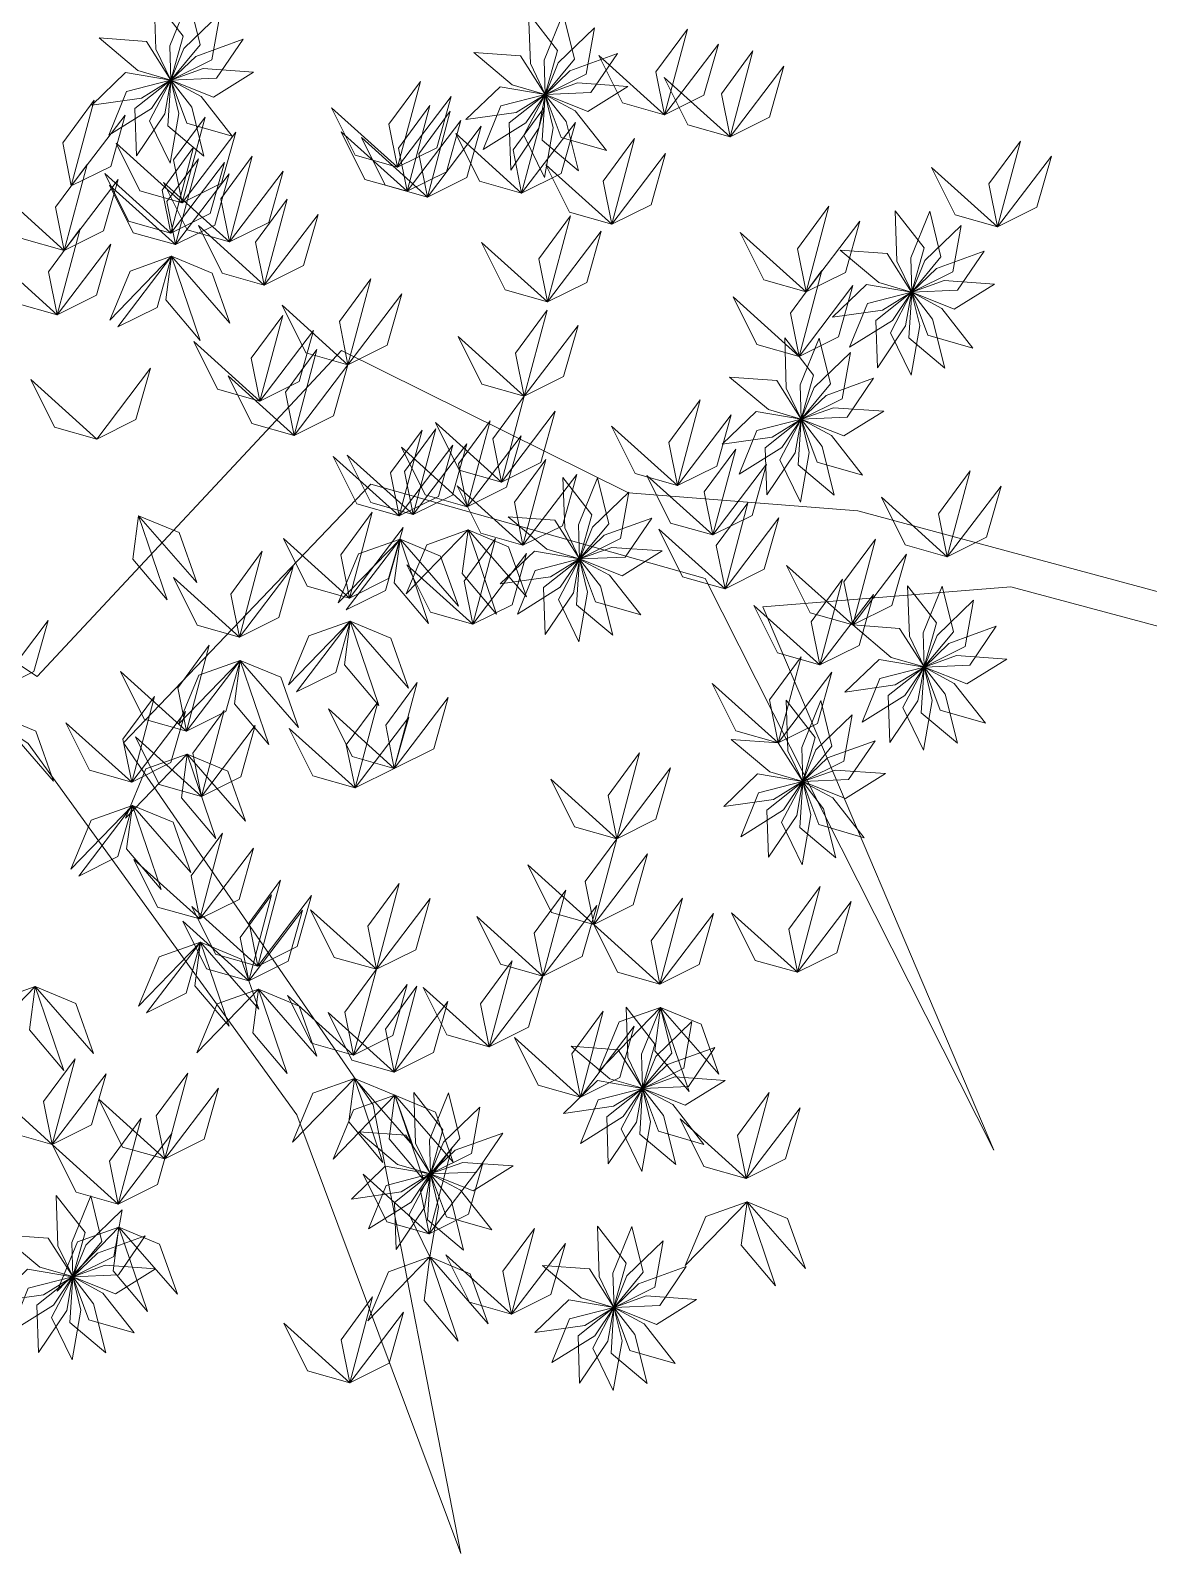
# Model space of a CAD drawing. Header units: inches. Extents: x 15 to 22798, y 21 to 21519.
# Drawn here: x 14846.6 to 14922, y 12219.7 to 12322.5 of the extents above; entities that cross this region are included whole.
import ezdxf

# ---------------------------------------------------------------- set-up
doc = ezdxf.new("R2010")
doc.units = ezdxf.units.IN
doc.header["$MEASUREMENT"] = 0
doc.layers.add('ARREDAMENTO', color=8, linetype='Continuous', lineweight=13)

msp = doc.modelspace()

# ---------------------------------------------------------------- linework, layer by layer
at = {"layer": 'ARREDAMENTO', "lineweight": 0}
for points in [[(14854.91, 12324.62), (14855.03, 12321.22), (14856.04, 12319.14), (14856.87, 12322.11), (14854.91, 12324.62)], [(14857.24, 12324.61), (14855.97, 12321.45), (14856.04, 12319.14), (14858.01, 12321.52), (14857.24, 12324.61)], [(14859.36, 12323.64), (14856.91, 12321.27), (14856.04, 12319.14), (14858.8, 12320.51), (14859.36, 12323.64)], [(14880.19, 12323.65), (14880.31, 12320.25), (14881.31, 12318.17), (14882.14, 12321.14), (14880.19, 12323.65)], [(14882.52, 12323.63), (14881.24, 12320.47), (14881.31, 12318.17), (14883.28, 12320.55), (14882.52, 12323.63)], [(14884.64, 12322.67), (14882.19, 12320.3), (14881.32, 12318.17), (14884.08, 12319.54), (14884.64, 12322.67)], [(14851.2, 12321.98), (14853.81, 12319.78), (14856.03, 12319.14), (14854.38, 12321.75), (14851.2, 12321.98)], [(14860.91, 12321.9), (14857.71, 12320.73), (14856.04, 12319.13), (14859.12, 12319.26), (14860.91, 12321.9)], [(14889.37, 12316.78), (14888.79, 12319.69), (14890.92, 12322.58), (14889.37, 12316.78)], [(14876.48, 12321), (14879.09, 12318.81), (14881.3, 12318.17), (14879.65, 12320.77), (14876.48, 12321)], [(14886.18, 12320.93), (14882.98, 12319.76), (14881.32, 12318.16), (14884.4, 12318.29), (14886.18, 12320.93)], [(14889.37, 12316.78), (14886.52, 12317.59), (14884.92, 12320.8), (14889.37, 12316.78)], [(14889.37, 12316.78), (14892.03, 12318.11), (14893, 12321.56), (14889.37, 12316.78)], [(14893.8, 12315.3), (14893.22, 12318.21), (14895.34, 12321.1), (14893.8, 12315.3)], [(14850.69, 12317.44), (14854.06, 12317.92), (14856.02, 12319.13), (14852.98, 12319.65), (14850.69, 12317.44)], [(14861.61, 12319.67), (14858.21, 12319.91), (14856.04, 12319.13), (14858.91, 12317.99), (14861.61, 12319.67)], [(14893.8, 12315.3), (14896.46, 12316.63), (14897.43, 12320.08), (14893.8, 12315.3)], [(14851.84, 12315.42), (14854.73, 12317.22), (14856.02, 12319.13), (14853.04, 12318.36), (14851.84, 12315.42)], [(14853.71, 12314.03), (14855.62, 12316.86), (14856.03, 12319.13), (14853.61, 12317.21), (14853.71, 12314.03)], [(14855.99, 12313.53), (14856.58, 12316.89), (14856.03, 12319.13), (14854.6, 12316.39), (14855.99, 12313.53)], [(14858.27, 12313.99), (14857.45, 12317.3), (14856.03, 12319.12), (14855.84, 12316.05), (14858.27, 12313.99)], [(14860.17, 12315.35), (14858.07, 12318.03), (14856.04, 12319.12), (14857.11, 12316.23), (14860.17, 12315.35)], [(14871.33, 12313.25), (14870.75, 12316.16), (14872.88, 12319.05), (14871.33, 12313.25)], [(14875.96, 12316.47), (14879.34, 12316.95), (14881.3, 12318.16), (14878.26, 12318.68), (14875.96, 12316.47)], [(14886.89, 12318.7), (14883.49, 12318.94), (14881.32, 12318.16), (14884.18, 12317.02), (14886.89, 12318.7)], [(14893.8, 12315.3), (14890.95, 12316.11), (14889.35, 12319.32), (14893.8, 12315.3)], [(14849.31, 12311.99), (14848.73, 12314.9), (14850.86, 12317.79), (14849.31, 12311.99)], [(14871.33, 12313.25), (14873.99, 12314.57), (14874.96, 12318.02), (14871.33, 12313.25)], [(14877.11, 12314.45), (14880, 12316.25), (14881.3, 12318.16), (14878.31, 12317.39), (14877.11, 12314.45)], [(14878.99, 12313.06), (14880.89, 12315.89), (14881.3, 12318.16), (14878.88, 12316.24), (14878.99, 12313.06)], [(14881.26, 12312.56), (14881.85, 12315.91), (14881.3, 12318.15), (14879.87, 12315.42), (14881.26, 12312.56)], [(14883.55, 12313.02), (14882.72, 12316.33), (14881.31, 12318.15), (14881.11, 12315.07), (14883.55, 12313.02)], [(14885.44, 12314.38), (14883.34, 12317.06), (14881.31, 12318.15), (14882.39, 12315.26), (14885.44, 12314.38)], [(14849.31, 12311.99), (14851.97, 12313.31), (14852.94, 12316.77), (14849.31, 12311.99)], [(14856.79, 12310.85), (14856.21, 12313.75), (14858.34, 12316.64), (14856.79, 12310.85)], [(14871.33, 12313.25), (14868.48, 12314.06), (14866.88, 12317.27), (14871.33, 12313.25)], [(14871.99, 12311.63), (14871.4, 12314.53), (14873.53, 12317.42), (14871.99, 12311.63)], [(14873.36, 12311.24), (14872.77, 12314.15), (14874.9, 12317.04), (14873.36, 12311.24)], [(14879.72, 12311.51), (14879.14, 12314.42), (14881.27, 12317.31), (14879.72, 12311.51)], [(14856.79, 12310.85), (14859.45, 12312.17), (14860.42, 12315.62), (14856.79, 12310.85)], [(14871.99, 12311.63), (14869.14, 12312.43), (14867.54, 12315.65), (14871.99, 12311.63)], [(14871.99, 12311.63), (14874.64, 12312.95), (14875.62, 12316.4), (14871.99, 12311.63)], [(14873.36, 12311.24), (14876.01, 12312.56), (14876.99, 12316.02), (14873.36, 12311.24)], [(14879.72, 12311.51), (14876.87, 12312.32), (14875.27, 12315.53), (14879.72, 12311.51)], [(14879.72, 12311.51), (14882.38, 12312.83), (14883.35, 12316.28), (14879.72, 12311.51)], [(14856.79, 12310.85), (14853.94, 12311.65), (14852.34, 12314.87), (14856.79, 12310.85)], [(14856.03, 12308.81), (14855.44, 12311.71), (14857.57, 12314.6), (14856.03, 12308.81)], [(14873.36, 12311.24), (14870.5, 12312.05), (14868.9, 12315.26), (14873.36, 12311.24)], [(14885.8, 12309.4), (14885.22, 12312.31), (14887.35, 12315.2), (14885.8, 12309.4)], [(14911.86, 12309.23), (14911.27, 12312.13), (14913.4, 12315.02), (14911.86, 12309.23)], [(14848.84, 12307.64), (14848.25, 12310.55), (14850.38, 12313.44), (14848.84, 12307.64)], [(14856.35, 12308.03), (14855.76, 12310.93), (14857.89, 12313.82), (14856.35, 12308.03)], [(14856.03, 12308.81), (14858.68, 12310.13), (14859.66, 12313.58), (14856.03, 12308.81)], [(14859.99, 12308.21), (14859.4, 12311.12), (14861.53, 12314.01), (14859.99, 12308.21)], [(14885.8, 12309.4), (14882.95, 12310.21), (14881.35, 12313.42), (14885.8, 12309.4)], [(14885.8, 12309.4), (14888.46, 12310.72), (14889.44, 12314.18), (14885.8, 12309.4)], [(14911.86, 12309.23), (14914.51, 12310.55), (14915.49, 12314), (14911.86, 12309.23)], [(14848.84, 12307.64), (14851.49, 12308.96), (14852.47, 12312.42), (14848.84, 12307.64)], [(14856.03, 12308.81), (14853.18, 12309.61), (14851.58, 12312.83), (14856.03, 12308.81)], [(14856.35, 12308.03), (14859, 12309.35), (14859.98, 12312.8), (14856.35, 12308.03)], [(14859.99, 12308.21), (14862.64, 12309.53), (14863.62, 12312.98), (14859.99, 12308.21)], [(14911.86, 12309.23), (14909, 12310.03), (14907.4, 12313.24), (14911.86, 12309.23)], [(14848.84, 12307.64), (14845.98, 12308.45), (14844.38, 12311.66), (14848.84, 12307.64)], [(14856.35, 12308.03), (14853.49, 12308.83), (14851.89, 12312.05), (14856.35, 12308.03)], [(14859.99, 12308.21), (14857.14, 12309.02), (14855.54, 12312.23), (14859.99, 12308.21)], [(14862.34, 12305.3), (14861.76, 12308.2), (14863.89, 12311.09), (14862.34, 12305.3)], [(14898.93, 12304.83), (14898.35, 12307.74), (14900.47, 12310.63), (14898.93, 12304.83)], [(14904.94, 12310.31), (14905.06, 12306.9), (14906.06, 12304.83), (14906.89, 12307.8), (14904.94, 12310.31)], [(14862.34, 12305.3), (14859.49, 12306.11), (14857.89, 12309.32), (14862.34, 12305.3)], [(14862.34, 12305.3), (14865, 12306.62), (14865.97, 12310.07), (14862.34, 12305.3)], [(14881.46, 12304.16), (14880.88, 12307.07), (14883.01, 12309.96), (14881.46, 12304.16)], [(14898.93, 12304.83), (14901.58, 12306.15), (14902.56, 12309.61), (14898.93, 12304.83)], [(14907.27, 12310.29), (14905.99, 12307.13), (14906.06, 12304.82), (14908.03, 12307.2), (14907.27, 12310.29)], [(14909.39, 12309.32), (14906.94, 12306.96), (14906.07, 12304.82), (14908.83, 12306.19), (14909.39, 12309.32)], [(14848.36, 12303.29), (14847.77, 12306.2), (14849.9, 12309.09), (14848.36, 12303.29)], [(14881.46, 12304.16), (14884.12, 12305.48), (14885.09, 12308.94), (14881.46, 12304.16)], [(14898.93, 12304.83), (14896.08, 12305.64), (14894.48, 12308.85), (14898.93, 12304.83)], [(14848.36, 12303.29), (14845.5, 12304.1), (14843.9, 12307.31), (14848.36, 12303.29)], [(14848.36, 12303.29), (14851.01, 12304.61), (14851.99, 12308.06), (14848.36, 12303.29)], [(14856.08, 12307.24), (14853.29, 12306.24), (14851.91, 12302.93), (14856.08, 12307.24)], [(14852.45, 12302.47), (14855.1, 12303.79), (14856.08, 12307.24), (14852.45, 12302.47)], [(14856.08, 12307.24), (14855.69, 12304.3), (14858.01, 12301.56), (14856.08, 12307.24)], [(14856.08, 12307.24), (14858.82, 12306.1), (14860.02, 12302.72), (14856.08, 12307.24)], [(14881.46, 12304.16), (14878.61, 12304.97), (14877.01, 12308.18), (14881.46, 12304.16)], [(14901.23, 12307.66), (14903.84, 12305.47), (14906.05, 12304.82), (14904.4, 12307.43), (14901.23, 12307.66)], [(14910.94, 12307.58), (14907.73, 12306.41), (14906.07, 12304.82), (14909.15, 12304.95), (14910.94, 12307.58)], [(14898.45, 12300.48), (14897.87, 12303.39), (14899.99, 12306.28), (14898.45, 12300.48)], [(14867.99, 12299.92), (14867.41, 12302.83), (14869.53, 12305.72), (14867.99, 12299.92)], [(14898.45, 12300.48), (14901.11, 12301.8), (14902.08, 12305.26), (14898.45, 12300.48)], [(14900.71, 12303.13), (14904.09, 12303.6), (14906.05, 12304.82), (14903.01, 12305.33), (14900.71, 12303.13)], [(14911.64, 12305.36), (14908.24, 12305.6), (14906.07, 12304.81), (14908.93, 12303.68), (14911.64, 12305.36)], [(14867.99, 12299.92), (14870.65, 12301.24), (14871.62, 12304.7), (14867.99, 12299.92)], [(14898.45, 12300.48), (14895.6, 12301.29), (14894, 12304.5), (14898.45, 12300.48)], [(14901.86, 12301.1), (14904.75, 12302.91), (14906.05, 12304.82), (14903.06, 12304.05), (14901.86, 12301.1)], [(14903.74, 12299.72), (14905.64, 12302.54), (14906.05, 12304.81), (14903.63, 12302.9), (14903.74, 12299.72)], [(14906.01, 12299.21), (14906.6, 12302.57), (14906.05, 12304.81), (14904.63, 12302.08), (14906.01, 12299.21)], [(14908.3, 12299.68), (14907.47, 12302.99), (14906.06, 12304.81), (14905.86, 12301.73), (14908.3, 12299.68)], [(14910.19, 12301.03), (14908.09, 12303.72), (14906.06, 12304.81), (14907.14, 12301.92), (14910.19, 12301.03)], [(14862.04, 12297.46), (14861.46, 12300.36), (14863.59, 12303.25), (14862.04, 12297.46)], [(14867.99, 12299.92), (14865.14, 12300.73), (14863.54, 12303.94), (14867.99, 12299.92)], [(14879.9, 12297.8), (14879.31, 12300.71), (14881.44, 12303.6), (14879.9, 12297.8)], [(14862.04, 12297.46), (14864.7, 12298.78), (14865.67, 12302.23), (14862.04, 12297.46)], [(14879.9, 12297.8), (14882.55, 12299.12), (14883.53, 12302.57), (14879.9, 12297.8)], [(14862.04, 12297.46), (14859.19, 12298.27), (14857.59, 12301.48), (14862.04, 12297.46)], [(14879.9, 12297.8), (14877.04, 12298.61), (14875.44, 12301.82), (14879.9, 12297.8)], [(14897.48, 12301.74), (14897.59, 12298.33), (14898.6, 12296.25), (14899.43, 12299.22), (14897.48, 12301.74)], [(14899.81, 12301.72), (14898.53, 12298.56), (14898.6, 12296.25), (14900.57, 12298.63), (14899.81, 12301.72)], [(14864.36, 12295.15), (14863.78, 12298.06), (14865.9, 12300.95), (14864.36, 12295.15)], [(14901.93, 12300.75), (14899.48, 12298.39), (14898.6, 12296.25), (14901.37, 12297.62), (14901.93, 12300.75)], [(14851.03, 12294.9), (14853.68, 12296.22), (14854.66, 12299.68), (14851.03, 12294.9)], [(14864.36, 12295.15), (14861.51, 12295.96), (14859.91, 12299.17), (14864.36, 12295.15)], [(14864.36, 12295.15), (14867.02, 12296.47), (14867.99, 12299.92), (14864.36, 12295.15)], [(14893.76, 12299.09), (14896.38, 12296.9), (14898.59, 12296.25), (14896.94, 12298.86), (14893.76, 12299.09)], [(14903.47, 12299.01), (14900.27, 12297.84), (14898.6, 12296.25), (14901.69, 12296.37), (14903.47, 12299.01)], [(14851.03, 12294.9), (14848.17, 12295.71), (14846.57, 12298.92), (14851.03, 12294.9)], [(14878.35, 12292), (14877.77, 12294.91), (14879.9, 12297.8), (14878.35, 12292)], [(14890.24, 12291.76), (14889.65, 12294.67), (14891.78, 12297.56), (14890.24, 12291.76)], [(14904.17, 12296.79), (14900.77, 12297.02), (14898.6, 12296.24), (14901.47, 12295.11), (14904.17, 12296.79)], [(14878.35, 12292), (14875.5, 12292.81), (14873.9, 12296.02), (14878.35, 12292)], [(14876.05, 12290.33), (14875.46, 12293.24), (14877.59, 12296.13), (14876.05, 12290.33)], [(14878.35, 12292), (14881.01, 12293.32), (14881.99, 12296.78), (14878.35, 12292)], [(14890.24, 12291.76), (14892.89, 12293.08), (14893.87, 12296.54), (14890.24, 12291.76)], [(14893.25, 12294.56), (14896.63, 12295.03), (14898.59, 12296.25), (14895.55, 12296.76), (14893.25, 12294.56)], [(14894.4, 12292.53), (14897.29, 12294.34), (14898.59, 12296.24), (14895.6, 12295.48), (14894.4, 12292.53)], [(14896.27, 12291.14), (14898.18, 12293.97), (14898.59, 12296.24), (14896.17, 12294.32), (14896.27, 12291.14)], [(14898.55, 12290.64), (14899.14, 12294), (14898.59, 12296.24), (14897.16, 12293.5), (14898.55, 12290.64)], [(14900.83, 12291.11), (14900.01, 12294.41), (14898.6, 12296.24), (14898.4, 12293.16), (14900.83, 12291.11)], [(14902.73, 12292.46), (14900.63, 12295.15), (14898.6, 12296.24), (14899.67, 12293.35), (14902.73, 12292.46)], [(14871.45, 12289.71), (14870.87, 12292.62), (14873, 12295.51), (14871.45, 12289.71)], [(14872.39, 12289.8), (14871.81, 12292.71), (14873.93, 12295.6), (14872.39, 12289.8)], [(14876.05, 12290.33), (14878.7, 12291.65), (14879.68, 12295.11), (14876.05, 12290.33)], [(14890.24, 12291.76), (14887.38, 12292.57), (14885.79, 12295.78), (14890.24, 12291.76)], [(14871.45, 12289.71), (14874.11, 12291.03), (14875.08, 12294.48), (14871.45, 12289.71)], [(14876.05, 12290.33), (14873.2, 12291.14), (14871.6, 12294.35), (14876.05, 12290.33)], [(14872.39, 12289.8), (14875.04, 12291.12), (14876.02, 12294.57), (14872.39, 12289.8)], [(14892.63, 12288.43), (14892.04, 12291.33), (14894.17, 12294.22), (14892.63, 12288.43)], [(14871.45, 12289.71), (14868.6, 12290.52), (14867, 12293.73), (14871.45, 12289.71)], [(14872.39, 12289.8), (14869.54, 12290.61), (14867.94, 12293.82), (14872.39, 12289.8)], [(14879.81, 12287.73), (14879.23, 12290.64), (14881.36, 12293.53), (14879.81, 12287.73)], [(14892.63, 12288.43), (14895.28, 12289.75), (14896.26, 12293.2), (14892.63, 12288.43)], [(14879.81, 12287.73), (14882.47, 12289.05), (14883.44, 12292.51), (14879.81, 12287.73)], [(14882.51, 12292.3), (14882.63, 12288.9), (14883.63, 12286.82), (14884.46, 12289.79), (14882.51, 12292.3)], [(14884.84, 12292.28), (14883.56, 12289.12), (14883.63, 12286.82), (14885.6, 12289.19), (14884.84, 12292.28)], [(14892.63, 12288.43), (14889.77, 12289.23), (14888.17, 12292.45), (14892.63, 12288.43)], [(14908.46, 12286.96), (14907.87, 12289.86), (14910, 12292.75), (14908.46, 12286.96)], [(14879.81, 12287.73), (14876.96, 12288.54), (14875.36, 12291.75), (14879.81, 12287.73)], [(14886.96, 12291.32), (14884.51, 12288.95), (14883.64, 12286.81), (14886.4, 12288.19), (14886.96, 12291.32)], [(14908.46, 12286.96), (14905.61, 12287.76), (14904.01, 12290.98), (14908.46, 12286.96)], [(14908.46, 12286.96), (14911.11, 12288.28), (14912.09, 12291.73), (14908.46, 12286.96)], [(14868.09, 12284.17), (14867.51, 12287.08), (14869.63, 12289.97), (14868.09, 12284.17)], [(14868.09, 12284.17), (14867.51, 12287.08), (14869.63, 12289.97), (14868.09, 12284.17)], [(14893.45, 12284.8), (14892.86, 12287.71), (14894.99, 12290.6), (14893.45, 12284.8)], [(14853.85, 12289.73), (14853.46, 12286.79), (14855.78, 12284.05), (14853.85, 12289.73)], [(14853.85, 12289.73), (14856.59, 12288.59), (14857.79, 12285.21), (14853.85, 12289.73)], [(14868.09, 12284.17), (14870.74, 12285.49), (14871.72, 12288.94), (14868.09, 12284.17)], [(14868.09, 12284.17), (14870.74, 12285.49), (14871.72, 12288.94), (14868.09, 12284.17)], [(14876.1, 12288.77), (14873.31, 12287.77), (14871.93, 12284.46), (14876.1, 12288.77)], [(14876.1, 12288.77), (14875.71, 12285.83), (14878.03, 12283.09), (14876.1, 12288.77)], [(14876.1, 12288.77), (14878.84, 12287.63), (14880.04, 12284.25), (14876.1, 12288.77)], [(14878.8, 12289.65), (14881.41, 12287.46), (14883.62, 12286.82), (14881.97, 12289.42), (14878.8, 12289.65)], [(14888.51, 12289.57), (14885.3, 12288.41), (14883.64, 12286.81), (14886.72, 12286.94), (14888.51, 12289.57)], [(14893.45, 12284.8), (14890.59, 12285.61), (14888.99, 12288.82), (14893.45, 12284.8)], [(14893.45, 12284.8), (14896.1, 12286.12), (14897.08, 12289.58), (14893.45, 12284.8)], [(14868.09, 12284.17), (14865.24, 12284.98), (14863.64, 12288.19), (14868.09, 12284.17)], [(14868.09, 12284.17), (14865.24, 12284.98), (14863.64, 12288.19), (14868.09, 12284.17)], [(14871.51, 12288.14), (14868.71, 12287.15), (14867.33, 12283.84), (14871.51, 12288.14)], [(14867.88, 12283.37), (14870.53, 12284.69), (14871.51, 12288.14), (14867.88, 12283.37)], [(14871.51, 12288.14), (14871.12, 12285.2), (14873.43, 12282.46), (14871.51, 12288.14)], [(14871.51, 12288.14), (14874.24, 12287), (14875.45, 12283.62), (14871.51, 12288.14)], [(14876.42, 12282.4), (14875.84, 12285.31), (14877.96, 12288.2), (14876.42, 12282.4)], [(14902.07, 12282.35), (14901.48, 12285.26), (14903.61, 12288.15), (14902.07, 12282.35)], [(14860.67, 12281.53), (14860.08, 12284.44), (14862.21, 12287.33), (14860.67, 12281.53)], [(14876.42, 12282.4), (14879.08, 12283.72), (14880.05, 12287.17), (14876.42, 12282.4)], [(14878.28, 12285.12), (14881.66, 12285.6), (14883.62, 12286.81), (14880.58, 12287.33), (14878.28, 12285.12)], [(14879.43, 12283.09), (14882.32, 12284.9), (14883.62, 12286.81), (14880.63, 12286.04), (14879.43, 12283.09)], [(14881.31, 12281.71), (14883.21, 12284.53), (14883.62, 12286.8), (14881.2, 12284.89), (14881.31, 12281.71)], [(14883.58, 12281.21), (14884.17, 12284.56), (14883.62, 12286.8), (14882.2, 12284.07), (14883.58, 12281.21)], [(14885.87, 12281.67), (14885.04, 12284.98), (14883.63, 12286.8), (14883.43, 12283.72), (14885.87, 12281.67)], [(14887.76, 12283.03), (14885.66, 12285.71), (14883.63, 12286.8), (14884.71, 12283.91), (14887.76, 12283.03)], [(14889.21, 12287.35), (14885.81, 12287.59), (14883.64, 12286.81), (14886.5, 12285.67), (14889.21, 12287.35)], [(14902.07, 12282.35), (14904.72, 12283.67), (14905.7, 12287.13), (14902.07, 12282.35)], [(14860.67, 12281.53), (14863.32, 12282.85), (14864.3, 12286.3), (14860.67, 12281.53)], [(14876.42, 12282.4), (14873.57, 12283.21), (14871.97, 12286.42), (14876.42, 12282.4)], [(14902.07, 12282.35), (14899.21, 12283.16), (14897.61, 12286.37), (14902.07, 12282.35)], [(14860.67, 12281.53), (14857.81, 12282.34), (14856.21, 12285.55), (14860.67, 12281.53)], [(14899.85, 12279.65), (14899.26, 12282.56), (14901.39, 12285.45), (14899.85, 12279.65)], [(14905.78, 12285), (14905.9, 12281.6), (14906.9, 12279.52), (14907.73, 12282.49), (14905.78, 12285)], [(14908.11, 12284.98), (14906.83, 12281.82), (14906.9, 12279.52), (14908.87, 12281.89), (14908.11, 12284.98)], [(14899.85, 12279.65), (14897, 12280.46), (14895.4, 12283.67), (14899.85, 12279.65)], [(14899.85, 12279.65), (14902.5, 12280.97), (14903.48, 12284.42), (14899.85, 12279.65)], [(14910.23, 12284.02), (14907.78, 12281.65), (14906.91, 12279.52), (14909.67, 12280.89), (14910.23, 12284.02)], [(14844.12, 12277.88), (14846.78, 12279.21), (14847.76, 12282.66), (14844.12, 12277.88)], [(14868.14, 12282.6), (14865.35, 12281.61), (14863.97, 12278.3), (14868.14, 12282.6)], [(14864.51, 12277.83), (14867.17, 12279.15), (14868.14, 12282.6), (14864.51, 12277.83)], [(14868.14, 12282.6), (14867.75, 12279.66), (14870.07, 12276.92), (14868.14, 12282.6)], [(14868.14, 12282.6), (14870.88, 12281.46), (14872.08, 12278.08), (14868.14, 12282.6)], [(14902.07, 12282.35), (14904.68, 12280.16), (14906.89, 12279.52), (14905.24, 12282.12), (14902.07, 12282.35)], [(14911.77, 12282.27), (14908.57, 12281.11), (14906.91, 12279.51), (14909.99, 12279.64), (14911.77, 12282.27)], [(14857.09, 12275.19), (14856.5, 12278.1), (14858.63, 12280.99), (14857.09, 12275.19)], [(14860.72, 12279.96), (14857.93, 12278.97), (14856.54, 12275.66), (14860.72, 12279.96)], [(14857.09, 12275.19), (14859.74, 12276.51), (14860.72, 12279.96), (14857.09, 12275.19)], [(14860.72, 12279.96), (14860.33, 12277.02), (14862.64, 12274.28), (14860.72, 12279.96)], [(14860.72, 12279.96), (14863.45, 12278.82), (14864.66, 12275.44), (14860.72, 12279.96)], [(14897.04, 12274.39), (14896.46, 12277.3), (14898.59, 12280.19), (14897.04, 12274.39)], [(14901.55, 12277.82), (14904.93, 12278.3), (14906.89, 12279.51), (14903.85, 12280.03), (14901.55, 12277.82)], [(14902.7, 12275.8), (14905.59, 12277.6), (14906.89, 12279.51), (14903.9, 12278.74), (14902.7, 12275.8)], [(14904.58, 12274.41), (14906.48, 12277.24), (14906.89, 12279.51), (14904.47, 12277.59), (14904.58, 12274.41)], [(14906.85, 12273.91), (14907.44, 12277.26), (14906.89, 12279.5), (14905.46, 12276.77), (14906.85, 12273.91)], [(14909.14, 12274.37), (14908.31, 12277.68), (14906.9, 12279.5), (14906.7, 12276.42), (14909.14, 12274.37)], [(14911.03, 12275.73), (14908.93, 12278.41), (14906.9, 12279.5), (14907.98, 12276.61), (14911.03, 12275.73)], [(14912.48, 12280.05), (14909.08, 12280.29), (14906.91, 12279.51), (14909.77, 12278.37), (14912.48, 12280.05)], [(14857.09, 12275.19), (14854.23, 12276), (14852.63, 12279.21), (14857.09, 12275.19)], [(14871.12, 12272.67), (14870.54, 12275.58), (14872.66, 12278.47), (14871.12, 12272.67)], [(14897.04, 12274.39), (14899.7, 12275.71), (14900.67, 12279.17), (14897.04, 12274.39)], [(14853.39, 12271.74), (14852.8, 12274.64), (14854.93, 12277.53), (14853.39, 12271.74)], [(14871.12, 12272.67), (14873.78, 12274), (14874.75, 12277.45), (14871.12, 12272.67)], [(14897.04, 12274.39), (14894.19, 12275.2), (14892.59, 12278.41), (14897.04, 12274.39)], [(14853.39, 12271.74), (14856.04, 12273.06), (14857.02, 12276.51), (14853.39, 12271.74)], [(14858.1, 12270.78), (14857.52, 12273.69), (14859.64, 12276.58), (14858.1, 12270.78)], [(14871.12, 12272.67), (14868.27, 12273.48), (14866.67, 12276.69), (14871.12, 12272.67)], [(14868.47, 12271.35), (14867.88, 12274.26), (14870.01, 12277.15), (14868.47, 12271.35)], [(14897.58, 12277.27), (14897.7, 12273.86), (14898.7, 12271.79), (14899.53, 12274.76), (14897.58, 12277.27)], [(14899.91, 12277.25), (14898.63, 12274.09), (14898.71, 12271.79), (14900.67, 12274.16), (14899.91, 12277.25)], [(14844.18, 12276.32), (14846.91, 12275.18), (14848.12, 12271.8), (14844.18, 12276.32)], [(14853.39, 12271.74), (14850.54, 12272.54), (14848.94, 12275.75), (14853.39, 12271.74)], [(14858.1, 12270.78), (14860.76, 12272.1), (14861.73, 12275.56), (14858.1, 12270.78)], [(14868.47, 12271.35), (14865.62, 12272.16), (14864.02, 12275.37), (14868.47, 12271.35)], [(14868.47, 12271.35), (14871.12, 12272.67), (14872.1, 12276.13), (14868.47, 12271.35)], [(14902.03, 12276.29), (14899.58, 12273.92), (14898.71, 12271.78), (14901.47, 12273.15), (14902.03, 12276.29)], [(14858.1, 12270.78), (14855.25, 12271.59), (14853.65, 12274.8), (14858.1, 12270.78)], [(14893.87, 12274.62), (14896.48, 12272.43), (14898.7, 12271.79), (14897.04, 12274.39), (14893.87, 12274.62)], [(14903.58, 12274.54), (14900.38, 12273.38), (14898.71, 12271.78), (14901.79, 12271.91), (14903.58, 12274.54)], [(14857.14, 12273.62), (14854.35, 12272.63), (14852.97, 12269.31), (14857.14, 12273.62)], [(14857.14, 12273.62), (14856.75, 12270.68), (14859.06, 12267.94), (14857.14, 12273.62)], [(14857.14, 12273.62), (14859.88, 12272.48), (14861.08, 12269.1), (14857.14, 12273.62)], [(14886.14, 12267.92), (14885.55, 12270.83), (14887.68, 12273.72), (14886.14, 12267.92)], [(14886.14, 12267.92), (14888.79, 12269.25), (14889.77, 12272.7), (14886.14, 12267.92)], [(14893.36, 12270.09), (14896.73, 12270.57), (14898.69, 12271.78), (14895.65, 12272.3), (14893.36, 12270.09)], [(14904.28, 12272.32), (14900.88, 12272.56), (14898.71, 12271.78), (14901.58, 12270.64), (14904.28, 12272.32)], [(14886.14, 12267.92), (14883.28, 12268.73), (14881.68, 12271.94), (14886.14, 12267.92)], [(14894.51, 12268.06), (14897.4, 12269.87), (14898.69, 12271.78), (14895.71, 12271.01), (14894.51, 12268.06)], [(14896.38, 12266.68), (14898.29, 12269.5), (14898.69, 12271.77), (14896.28, 12269.86), (14896.38, 12266.68)], [(14898.66, 12266.17), (14899.25, 12269.53), (14898.7, 12271.77), (14897.27, 12269.04), (14898.66, 12266.17)], [(14900.94, 12266.64), (14900.11, 12269.95), (14898.7, 12271.77), (14898.51, 12268.69), (14900.94, 12266.64)], [(14902.84, 12267.99), (14900.74, 12270.68), (14898.7, 12271.77), (14899.78, 12268.88), (14902.84, 12267.99)], [(14853.44, 12270.17), (14850.65, 12269.17), (14849.27, 12265.86), (14853.44, 12270.17)], [(14849.81, 12265.39), (14852.46, 12266.72), (14853.44, 12270.17), (14849.81, 12265.39)], [(14853.44, 12270.17), (14853.05, 12267.23), (14855.37, 12264.49), (14853.44, 12270.17)], [(14853.44, 12270.17), (14856.18, 12269.03), (14857.38, 12265.65), (14853.44, 12270.17)], [(14857.98, 12262.51), (14857.4, 12265.41), (14859.53, 12268.3), (14857.98, 12262.51)], [(14857.98, 12262.51), (14860.64, 12263.83), (14861.61, 12267.28), (14857.98, 12262.51)], [(14884.59, 12262.13), (14884.01, 12265.03), (14886.14, 12267.92), (14884.59, 12262.13)], [(14857.98, 12262.51), (14855.13, 12263.31), (14853.53, 12266.53), (14857.98, 12262.51)], [(14884.59, 12262.13), (14881.74, 12262.94), (14880.14, 12266.15), (14884.59, 12262.13)], [(14884.59, 12262.13), (14887.25, 12263.45), (14888.22, 12266.9), (14884.59, 12262.13)], [(14861.9, 12259.33), (14861.32, 12262.24), (14863.44, 12265.13), (14861.9, 12259.33)], [(14861.29, 12258.34), (14860.71, 12261.25), (14862.83, 12264.14), (14861.29, 12258.34)], [(14861.9, 12259.33), (14864.56, 12260.65), (14865.53, 12264.1), (14861.9, 12259.33)], [(14869.92, 12259.11), (14869.33, 12262.01), (14871.46, 12264.9), (14869.92, 12259.11)], [(14881.16, 12258.65), (14880.57, 12261.55), (14882.7, 12264.44), (14881.16, 12258.65)], [(14898.34, 12258.91), (14897.76, 12261.81), (14899.88, 12264.7), (14898.34, 12258.91)], [(14861.9, 12259.33), (14859.05, 12260.14), (14857.45, 12263.35), (14861.9, 12259.33)], [(14861.29, 12258.34), (14863.95, 12259.66), (14864.92, 12263.11), (14861.29, 12258.34)], [(14869.92, 12259.11), (14867.06, 12259.91), (14865.46, 12263.12), (14869.92, 12259.11)], [(14869.92, 12259.11), (14872.57, 12260.43), (14873.55, 12263.88), (14869.92, 12259.11)], [(14881.16, 12258.65), (14883.81, 12259.97), (14884.79, 12263.42), (14881.16, 12258.65)], [(14889.05, 12258.11), (14888.46, 12261.02), (14890.59, 12263.91), (14889.05, 12258.11)], [(14898.34, 12258.91), (14901, 12260.23), (14901.97, 12263.68), (14898.34, 12258.91)], [(14861.29, 12258.34), (14858.44, 12259.15), (14856.84, 12262.36), (14861.29, 12258.34)], [(14881.16, 12258.65), (14878.3, 12259.45), (14876.7, 12262.67), (14881.16, 12258.65)], [(14889.05, 12258.11), (14886.19, 12258.92), (14884.59, 12262.13), (14889.05, 12258.11)], [(14889.05, 12258.11), (14891.7, 12259.43), (14892.68, 12262.88), (14889.05, 12258.11)], [(14898.34, 12258.91), (14895.49, 12259.71), (14893.89, 12262.93), (14898.34, 12258.91)], [(14858.04, 12260.94), (14855.24, 12259.94), (14853.86, 12256.63), (14858.04, 12260.94)], [(14854.4, 12256.17), (14857.06, 12257.49), (14858.04, 12260.94), (14854.4, 12256.17)], [(14858.04, 12260.94), (14857.65, 12258), (14859.96, 12255.26), (14858.04, 12260.94)], [(14858.04, 12260.94), (14860.77, 12259.8), (14861.98, 12256.42), (14858.04, 12260.94)], [(14868.37, 12253.31), (14867.79, 12256.22), (14869.92, 12259.11), (14868.37, 12253.31)], [(14877.52, 12253.87), (14876.94, 12256.78), (14879.07, 12259.67), (14877.52, 12253.87)], [(14846.87, 12257.95), (14844.08, 12256.96), (14842.7, 12253.64), (14846.87, 12257.95)], [(14846.87, 12257.95), (14846.48, 12255.01), (14848.8, 12252.27), (14846.87, 12257.95)], [(14846.87, 12257.95), (14849.61, 12256.81), (14850.81, 12253.43), (14846.87, 12257.95)], [(14868.37, 12253.31), (14871.03, 12254.63), (14872, 12258.08), (14868.37, 12253.31)], [(14871.11, 12252.17), (14870.52, 12255.07), (14872.65, 12257.96), (14871.11, 12252.17)], [(14877.52, 12253.87), (14874.67, 12254.68), (14873.07, 12257.89), (14877.52, 12253.87)], [(14877.52, 12253.87), (14880.18, 12255.19), (14881.16, 12258.65), (14877.52, 12253.87)], [(14861.95, 12257.76), (14859.16, 12256.77), (14857.78, 12253.46), (14861.95, 12257.76)], [(14861.95, 12257.76), (14861.57, 12254.82), (14863.88, 12252.08), (14861.95, 12257.76)], [(14861.95, 12257.76), (14864.69, 12256.62), (14865.9, 12253.24), (14861.95, 12257.76)], [(14868.37, 12253.31), (14865.52, 12254.12), (14863.92, 12257.33), (14868.37, 12253.31)], [(14871.11, 12252.17), (14873.76, 12253.49), (14874.74, 12256.94), (14871.11, 12252.17)], [(14871.11, 12252.17), (14868.26, 12252.98), (14866.66, 12256.19), (14871.11, 12252.17)], [(14883.69, 12250.48), (14883.11, 12253.39), (14885.23, 12256.28), (14883.69, 12250.48)], [(14889.1, 12256.54), (14886.31, 12255.55), (14884.92, 12252.23), (14889.1, 12256.54)], [(14886.77, 12256.56), (14886.89, 12253.15), (14887.89, 12251.08), (14888.72, 12254.05), (14886.77, 12256.56)], [(14889.1, 12256.54), (14887.82, 12253.38), (14887.89, 12251.08), (14889.86, 12253.45), (14889.1, 12256.54)], [(14889.1, 12256.54), (14888.71, 12253.6), (14891.02, 12250.86), (14889.1, 12256.54)], [(14889.1, 12256.54), (14891.83, 12255.4), (14893.04, 12252.02), (14889.1, 12256.54)], [(14883.69, 12250.48), (14886.34, 12251.8), (14887.32, 12255.26), (14883.69, 12250.48)], [(14891.22, 12255.58), (14888.77, 12253.21), (14887.9, 12251.07), (14890.66, 12252.44), (14891.22, 12255.58)], [(14883.69, 12250.48), (14880.84, 12251.29), (14879.24, 12254.5), (14883.69, 12250.48)], [(14883.06, 12253.91), (14885.67, 12251.72), (14887.88, 12251.08), (14886.23, 12253.68), (14883.06, 12253.91)], [(14892.76, 12253.83), (14889.56, 12252.67), (14887.9, 12251.07), (14890.98, 12251.2), (14892.76, 12253.83)], [(14848.03, 12247.28), (14847.44, 12250.18), (14849.57, 12253.07), (14848.03, 12247.28)], [(14848.03, 12247.28), (14850.68, 12248.6), (14851.66, 12252.05), (14848.03, 12247.28)], [(14855.62, 12246.31), (14855.04, 12249.21), (14857.17, 12252.1), (14855.62, 12246.31)], [(14868.43, 12251.74), (14865.63, 12250.75), (14864.25, 12247.44), (14868.43, 12251.74)], [(14868.43, 12251.74), (14868.04, 12248.8), (14870.35, 12246.06), (14868.43, 12251.74)], [(14868.43, 12251.74), (14871.16, 12250.6), (14872.37, 12247.22), (14868.43, 12251.74)], [(14893.47, 12251.61), (14890.07, 12251.85), (14887.9, 12251.07), (14890.76, 12249.93), (14893.47, 12251.61)], [(14848.03, 12247.28), (14845.18, 12248.08), (14843.58, 12251.3), (14848.03, 12247.28)], [(14855.62, 12246.31), (14858.28, 12247.63), (14859.25, 12251.08), (14855.62, 12246.31)], [(14872.44, 12250.78), (14872.56, 12247.38), (14873.57, 12245.3), (14874.4, 12248.27), (14872.44, 12250.78)], [(14874.77, 12250.76), (14873.5, 12247.6), (14873.57, 12245.3), (14875.54, 12247.68), (14874.77, 12250.76)], [(14882.54, 12249.38), (14885.92, 12249.86), (14887.88, 12251.07), (14884.84, 12251.59), (14882.54, 12249.38)], [(14883.69, 12247.35), (14886.58, 12249.16), (14887.88, 12251.07), (14884.89, 12250.3), (14883.69, 12247.35)], [(14885.57, 12245.97), (14887.47, 12248.79), (14887.88, 12251.06), (14885.46, 12249.15), (14885.57, 12245.97)], [(14887.84, 12245.46), (14888.43, 12248.82), (14887.88, 12251.06), (14886.45, 12248.33), (14887.84, 12245.46)], [(14890.13, 12245.93), (14889.3, 12249.24), (14887.89, 12251.06), (14887.69, 12247.98), (14890.13, 12245.93)], [(14892.02, 12247.29), (14889.92, 12249.97), (14887.89, 12251.06), (14888.97, 12248.17), (14892.02, 12247.29)], [(14894.89, 12244.99), (14894.3, 12247.89), (14896.43, 12250.78), (14894.89, 12244.99)], [(14855.62, 12246.31), (14852.77, 12247.11), (14851.17, 12250.33), (14855.62, 12246.31)], [(14871.16, 12250.6), (14868.37, 12249.61), (14866.99, 12246.29), (14871.16, 12250.6)], [(14871.16, 12250.6), (14870.77, 12247.66), (14873.09, 12244.92), (14871.16, 12250.6)], [(14871.16, 12250.6), (14873.9, 12249.46), (14875.1, 12246.08), (14871.16, 12250.6)], [(14876.89, 12249.8), (14874.44, 12247.43), (14873.57, 12245.3), (14876.33, 12246.67), (14876.89, 12249.8)], [(14894.89, 12244.99), (14897.54, 12246.31), (14898.52, 12249.76), (14894.89, 12244.99)], [(14852.48, 12243.26), (14851.9, 12246.16), (14854.02, 12249.05), (14852.48, 12243.26)], [(14894.89, 12244.99), (14892.03, 12245.79), (14890.43, 12249.01), (14894.89, 12244.99)], [(14852.48, 12243.26), (14855.14, 12244.58), (14856.11, 12248.03), (14852.48, 12243.26)], [(14868.73, 12248.13), (14871.34, 12245.94), (14873.56, 12245.3), (14871.91, 12247.9), (14868.73, 12248.13)], [(14878.44, 12248.05), (14875.24, 12246.89), (14873.57, 12245.29), (14876.65, 12245.42), (14878.44, 12248.05)], [(14852.48, 12243.26), (14849.63, 12244.07), (14848.03, 12247.28), (14852.48, 12243.26)], [(14873.47, 12241.25), (14872.88, 12244.16), (14875.01, 12247.05), (14873.47, 12241.25)], [(14868.22, 12243.6), (14871.59, 12244.08), (14873.55, 12245.29), (14870.51, 12245.81), (14868.22, 12243.6)], [(14873.47, 12241.25), (14876.12, 12242.58), (14877.1, 12246.03), (14873.47, 12241.25)], [(14879.14, 12245.83), (14875.74, 12246.07), (14873.57, 12245.29), (14876.44, 12244.15), (14879.14, 12245.83)], [(14873.47, 12241.25), (14870.61, 12242.06), (14869.01, 12245.27), (14873.47, 12241.25)], [(14869.37, 12241.58), (14872.26, 12243.38), (14873.55, 12245.29), (14870.57, 12244.52), (14869.37, 12241.58)], [(14871.24, 12240.19), (14873.15, 12243.02), (14873.56, 12245.29), (14871.14, 12243.37), (14871.24, 12240.19)], [(14873.52, 12239.69), (14874.11, 12243.04), (14873.56, 12245.28), (14872.13, 12242.55), (14873.52, 12239.69)], [(14875.8, 12240.15), (14874.98, 12243.46), (14873.56, 12245.28), (14873.37, 12242.2), (14875.8, 12240.15)], [(14877.7, 12241.51), (14875.6, 12244.19), (14873.57, 12245.28), (14874.64, 12242.39), (14877.7, 12241.51)], [(14848.29, 12243.84), (14848.41, 12240.43), (14849.41, 12238.36), (14850.24, 12241.33), (14848.29, 12243.84)], [(14850.62, 12243.82), (14849.34, 12240.66), (14849.42, 12238.36), (14851.38, 12240.73), (14850.62, 12243.82)], [(14852.74, 12242.86), (14850.29, 12240.49), (14849.42, 12238.35), (14852.18, 12239.72), (14852.74, 12242.86)], [(14894.94, 12243.42), (14892.15, 12242.43), (14890.77, 12239.11), (14894.94, 12243.42)], [(14894.94, 12243.42), (14894.55, 12240.48), (14896.86, 12237.74), (14894.94, 12243.42)], [(14894.94, 12243.42), (14897.68, 12242.28), (14898.88, 12238.9), (14894.94, 12243.42)], [(14852.53, 12241.69), (14849.74, 12240.7), (14848.36, 12237.38), (14852.53, 12241.69)], [(14852.53, 12241.69), (14852.14, 12238.75), (14854.46, 12236.01), (14852.53, 12241.69)], [(14852.53, 12241.69), (14855.27, 12240.55), (14856.48, 12237.17), (14852.53, 12241.69)], [(14879.04, 12235.82), (14878.46, 12238.73), (14880.59, 12241.62), (14879.04, 12235.82)], [(14884.83, 12241.77), (14884.95, 12238.36), (14885.95, 12236.29), (14886.78, 12239.26), (14884.83, 12241.77)], [(14887.16, 12241.75), (14885.88, 12238.59), (14885.96, 12236.28), (14887.92, 12238.66), (14887.16, 12241.75)], [(14844.58, 12241.19), (14847.19, 12239), (14849.41, 12238.36), (14847.75, 12240.96), (14844.58, 12241.19)], [(14854.29, 12241.11), (14851.08, 12239.95), (14849.42, 12238.35), (14852.5, 12238.48), (14854.29, 12241.11)], [(14879.04, 12235.82), (14881.7, 12237.15), (14882.68, 12240.6), (14879.04, 12235.82)], [(14889.28, 12240.78), (14886.83, 12238.42), (14885.96, 12236.28), (14888.72, 12237.65), (14889.28, 12240.78)], [(14873.52, 12239.69), (14870.73, 12238.69), (14869.34, 12235.38), (14873.52, 12239.69)], [(14873.52, 12239.69), (14873.13, 12236.75), (14875.44, 12234.01), (14873.52, 12239.69)], [(14873.52, 12239.69), (14876.25, 12238.55), (14877.46, 12235.17), (14873.52, 12239.69)], [(14879.04, 12235.82), (14876.19, 12236.63), (14874.59, 12239.84), (14879.04, 12235.82)], [(14844.07, 12236.66), (14847.44, 12237.13), (14849.4, 12238.35), (14846.36, 12238.86), (14844.07, 12236.66)], [(14845.22, 12234.63), (14848.11, 12236.44), (14849.4, 12238.35), (14846.41, 12237.58), (14845.22, 12234.63)], [(14847.09, 12233.25), (14849, 12236.07), (14849.4, 12238.34), (14846.99, 12236.43), (14847.09, 12233.25)], [(14849.37, 12232.74), (14849.96, 12236.1), (14849.41, 12238.34), (14847.98, 12235.61), (14849.37, 12232.74)], [(14851.65, 12233.21), (14850.82, 12236.52), (14849.41, 12238.34), (14849.22, 12235.26), (14851.65, 12233.21)], [(14853.55, 12234.56), (14851.45, 12237.25), (14849.41, 12238.34), (14850.49, 12235.45), (14853.55, 12234.56)], [(14854.99, 12238.89), (14851.59, 12239.13), (14849.42, 12238.35), (14852.29, 12237.21), (14854.99, 12238.89)], [(14881.12, 12239.12), (14883.73, 12236.93), (14885.95, 12236.28), (14884.29, 12238.89), (14881.12, 12239.12)], [(14890.83, 12239.04), (14887.62, 12237.87), (14885.96, 12236.28), (14889.04, 12236.41), (14890.83, 12239.04)], [(14868.11, 12231.19), (14867.53, 12234.1), (14869.65, 12236.99), (14868.11, 12231.19)], [(14880.61, 12234.59), (14883.98, 12235.06), (14885.94, 12236.28), (14882.9, 12236.79), (14880.61, 12234.59)], [(14881.75, 12232.56), (14884.65, 12234.37), (14885.94, 12236.28), (14882.95, 12235.51), (14881.75, 12232.56)], [(14883.63, 12231.18), (14885.53, 12234), (14885.94, 12236.27), (14883.53, 12234.36), (14883.63, 12231.18)], [(14885.9, 12230.67), (14886.5, 12234.03), (14885.95, 12236.27), (14884.52, 12233.54), (14885.9, 12230.67)], [(14888.19, 12231.14), (14887.36, 12234.45), (14885.95, 12236.27), (14885.76, 12233.19), (14888.19, 12231.14)], [(14890.08, 12232.49), (14887.99, 12235.18), (14885.95, 12236.27), (14887.03, 12233.38), (14890.08, 12232.49)], [(14891.53, 12236.82), (14888.13, 12237.06), (14885.96, 12236.27), (14888.83, 12235.14), (14891.53, 12236.82)], [(14868.11, 12231.19), (14870.77, 12232.51), (14871.74, 12235.97), (14868.11, 12231.19)], [(14868.11, 12231.19), (14865.26, 12232), (14863.66, 12235.21), (14868.11, 12231.19)]]:
    msp.add_lwpolyline(points, dxfattribs=at)
at = {"layer": 'ARREDAMENTO', "linetype": 'Continuous', "lineweight": 0}
msp.add_lwpolyline([(14789.51, 12308.96), (14819.88, 12292.31), (14846.39, 12274.36), (14864.54, 12249.29), (14875.61, 12219.67), (14869.69, 12249.95), (14852.83, 12274.39), (14869.53, 12291.86), (14892.12, 12285.5), (14911.61, 12246.89), (14896, 12283.58), (14912.76, 12284.93), (14926.96, 12281.12), (14943.74, 12276.03), (14923.72, 12284.33), (14902.42, 12290.05), (14886.94, 12291.28), (14867.56, 12300.88), (14847.01, 12278.88), (14817.93, 12298.11), (14796.58, 12316.73)], dxfattribs=at)

doc.saveas('drawing.dxf')
